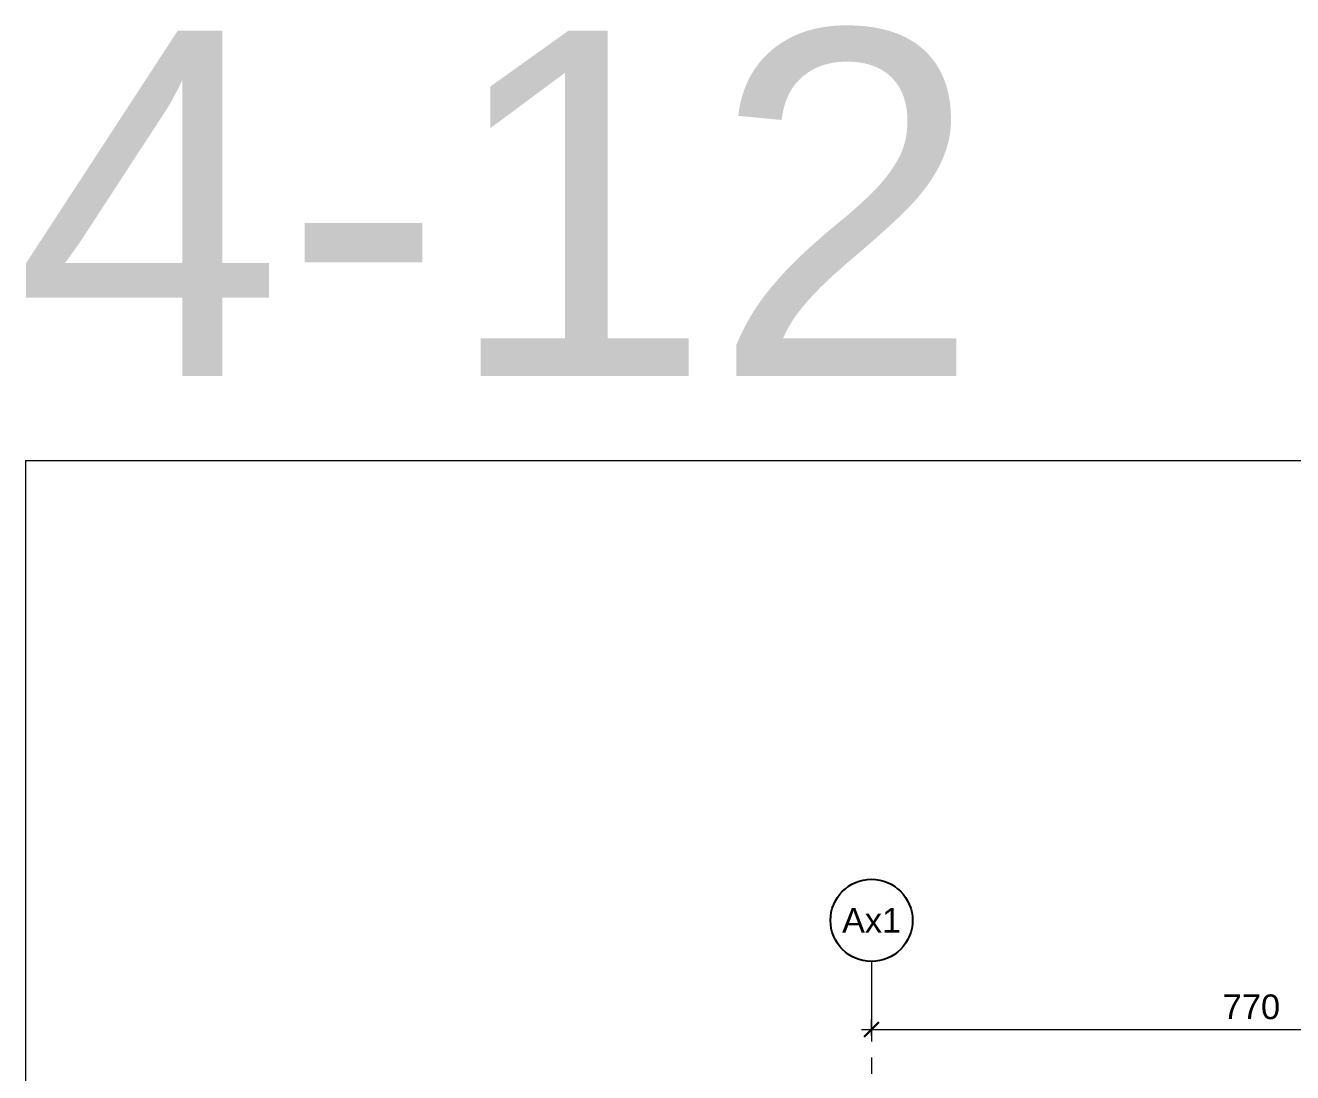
# Model space of a CAD drawing. Header units: centimetres. Extents: x 92587 to 105438, y -55119 to -48334.
# Drawn here: x 92587 to 93871, y -49395 to -48334 of the extents above; entities that cross this region are included whole.
import ezdxf
from ezdxf.enums import TextEntityAlignment as Align

# ---------------------------------------------------------------- set-up
doc = ezdxf.new("R2010")
doc.units = ezdxf.units.CM
doc.header["$LTSCALE"] = 50
doc.header["$MEASUREMENT"] = 0
doc.linetypes.add('AXES', pattern=[2, 1.25, -0.25, 0.25, -0.25])
doc.layers.get('0').update_dxf_attribs({"color": 8})
doc.layers.add('AXES', color=10, linetype='AXES')
doc.layers.add('text', color=159, linetype='Continuous')
doc.layers.add('FMULT', color=150, linetype='Continuous', plot=False)
doc.layers.add('MACONNERIE COUPE', color=7, linetype='Continuous', lineweight=30)
doc.styles.add('3.ABEA 1-50', font='arial.ttf', dxfattribs={"height": 12.5})
doc.styles.add('FN_TEXT_1.50', font='arial.ttf', dxfattribs={"height": 10})
doc.styles.add('RS_TEXT_1.50', font='arial.ttf', dxfattribs={"height": 12.5})
doc.styles.add('RS_TXT_100', font='arial.ttf', dxfattribs={"height": 25})
doc.dimstyles.new('RS_100CM_LINEAIRE', dxfattribs={"dimscale": 10, "dimtxt": 25, "dimasz": 1.5, "dimexe": 1, "dimexo": 2.5, "dimgap": 1, "dimtad": 1, "dimdec": 1, "dimrnd": 0.5, "dimdsep": 46, "dimtxsty": 'RS_TXT_100', "dimblk1": 'ARCHTICK', "dimblk2": 'ARCHTICK', "dimsah": 1, "dimcen": 2.5, "dimdle": 1, "dimclrt": 4, "dimadec": 0, "dimazin": 2, "dimtfac": 1, "dimtdec": 1, "dimtix": 1, "dimtmove": 2, "dimatfit": 3, "dimfxl": 1, "dimtolj": 1, "dimtzin": 0, "dimarcsym": 0})

# ---------------------------------------------------------------- blocks, each defined once
blk = doc.blocks.new('AXES_FN')
at = {"color": 0, "linetype": 'Continuous'}
blk.add_circle((0, 15), 22.18, dxfattribs=at)
at = {"color": 0, "style": 'FN_TEXT_1.50'}
blk.add_attdef('AXES', text='', height=12.5, dxfattribs=at).set_placement((-48.89, 20.63), align=Align.MIDDLE_CENTER)
blk = doc.blocks.new('_ArchTick')
at = {"color": 0, "linetype": 'ByBlock', "const_width": 0.15}
blk.add_lwpolyline([(-0.5, -0.5), (0.5, 0.5)], dxfattribs=at)
blk = doc.blocks.new('*D226')
at = {"layer": 'AXES', "color": 0, "linetype": 'Continuous', "lineweight": -2, "ltscale": 0.5, "transparency": 16777216}
for p, q in [((70898.4, -40389.7), (70898.4, -40373.7)), ((71668.4, -40389.7), (71668.4, -40373.7)), ((70888.4, -40383.7), (71678.4, -40383.7))]:
    blk.add_line(p, q, dxfattribs=at)
at = {"layer": 'Defpoints', "color": 0, "linetype": 'Continuous', "ltscale": 0.5, "transparency": 16777216}
for p in [(71668.4, -40383.7), (70898.4, -40414.7), (71668.4, -40414.7)]:
    blk.add_point(p, dxfattribs=at)
at = {"layer": 'AXES', "color": 0, "linetype": 'Continuous', "lineweight": -2, "ltscale": 0.5, "transparency": 16777216, "xscale": 15, "yscale": 15, "zscale": 15, "rotation": 180}
blk.add_blockref('_ArchTick', (70898.4, -40383.7), dxfattribs=at)
at = {"layer": 'AXES', "color": 0, "linetype": 'Continuous', "lineweight": -2, "ltscale": 0.5, "transparency": 16777216, "xscale": 15, "yscale": 15, "zscale": 15}
blk.add_blockref('_ArchTick', (71668.4, -40383.7), dxfattribs=at)
at = {"layer": 'AXES', "color": 4, "linetype": 'Continuous', "lineweight": 5, "ltscale": 0.5, "transparency": 16777216, "insert": (71283.4, -40360.9), "char_height": 25, "attachment_point": 5, "style": 'RS_TXT_100'}
blk.add_mtext('\\A1;770', dxfattribs=at)
blk = doc.blocks.new('A$C1cd8c289')
at = {"layer": 'AXES', "lineweight": 5, "ltscale": 1.3}
blk.add_line((-1265, 1580), (-1265, -1500), dxfattribs=at)
at = {"layer": 'AXES', "linetype": 'ByBlock'}
ref = blk.add_blockref('AXES_FN', (-1265, 1593.46), dxfattribs=dict(at, xscale=1.875, yscale=1.875, zscale=1.875))
ref.add_attrib('AXES', 'Ax1', dxfattribs={"layer": '0', "color": 0, "height": 24.75, "style": 'RS_TEXT_1.50'}).set_placement((-1265, 1621.58), align=Align.MIDDLE)
at = {"layer": 'AXES', "linetype": 'Continuous', "lineweight": 5, "ltscale": 0.5}
dim = blk.add_linear_dim(base=(-495, 1511.07), p1=(-1265, 1480), p2=(-495, 1480), dimstyle='RS_100CM_LINEAIRE', dxfattribs=at)
dim.commit()
dim.dimension.update_dxf_attribs({"geometry": '*D226', "text_midpoint": (-880, 1533.83), "insert": (-72163.45, 41894.73)})

msp = doc.modelspace()

# ---------------------------------------------------------------- linework, layer by layer
at = {"layer": 'FMULT', "lineweight": 5, "ltscale": 0.5}
msp.add_lwpolyline([(92586.68, -55119.47), (97882.45, -55119.47), (97882.45, -48775.25), (92586.68, -48775.25)], close=True, dxfattribs=at)

# ---------------------------------------------------------------- block references
at = {"layer": 'MACONNERIE COUPE', "lineweight": 5, "ltscale": 0.5}
msp.add_blockref('A$C1cd8c289', (94709.11, -50862.36), dxfattribs=at)

# ---------------------------------------------------------------- texts
at = {"layer": 'text', "lineweight": 5, "ltscale": 0.5, "insert": (92576.01, -48339.31), "char_height": 350, "attachment_point": 1, "style": '3.ABEA 1-50'}
msp.add_mtext_dynamic_manual_height_columns('4-12', width=2023.5739, gutter_width=43.75, heights=[-351.43], dxfattribs=at)

doc.saveas('drawing.dxf')
